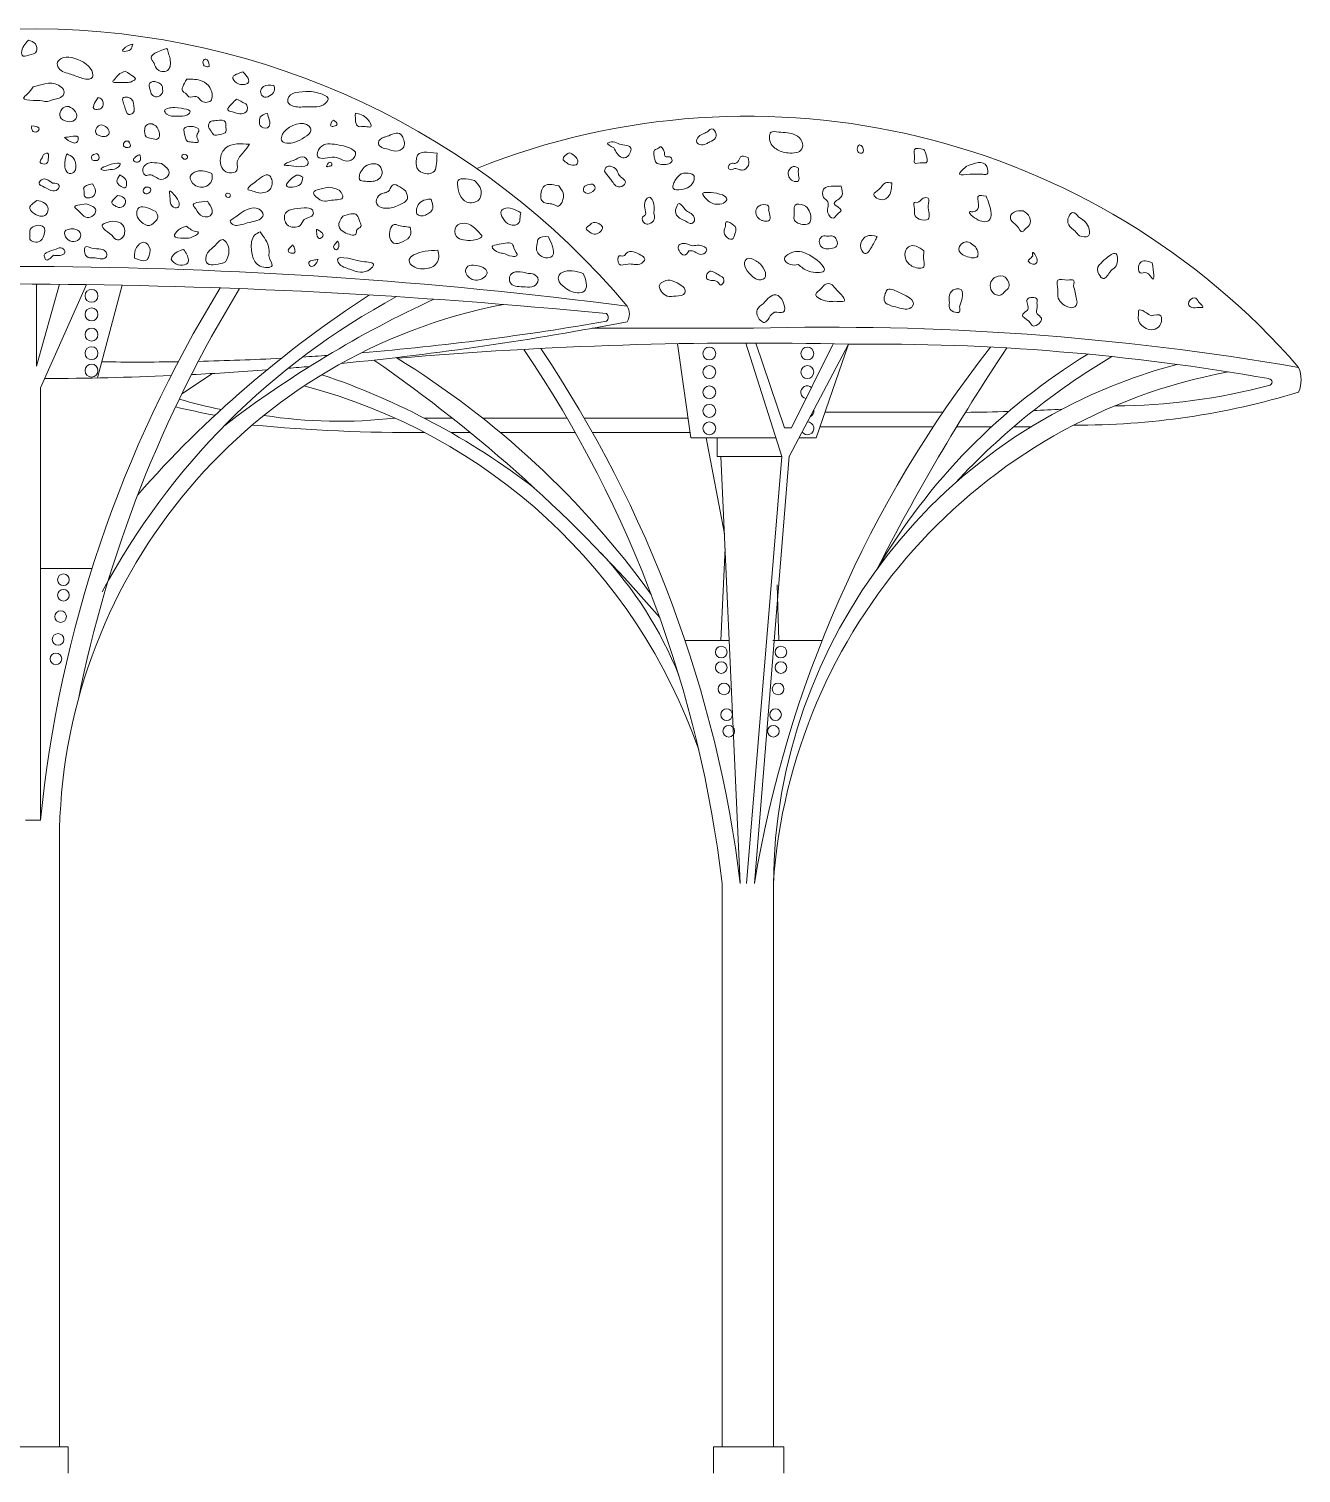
# Model space of a CAD drawing. Header units: metres. Extents: x -438 to -108, y 54494 to 54569.
# Drawn here: x -189.793 to -187.672, y 54547.55 to 54549.957 of the extents above; entities that cross this region are included whole.
import ezdxf

# ---------------------------------------------------------------- set-up
doc = ezdxf.new("R2010")
doc.units = ezdxf.units.M
doc.header["$MEASUREMENT"] = 0
doc.layers.add('text2', color=240, linetype='Continuous', lineweight=9)

msp = doc.modelspace()

# ---------------------------------------------------------------- linework, layer by layer
at = {"layer": 'text2'}
for points in [[(-190.74393, 54549.48989, -0.0264456), (-189.78715, 54549.53123)], [(-189.78715, 54549.53123, -0.023216), (-188.83002, 54549.48201, -0.0232141)], [(-189.77333, 54548.63775, -0.1134586), (-189.47362, 54549.52492)], [(-189.70995, 54548.8396, -0.0886891), (-189.44127, 54549.52372)], [(-189.61112, 54549.18028, -0.0689298), (-189.22485, 54549.51312)], [(-189.74149, 54547.59381), (-189.74149, 54548.62368, -0.3522005), (-189.00169, 54549.49741, -0.3522005)], [(-189.6703, 54549.01818, -0.1479806), (-189.17979, 54549.51034)], [(-189.46612, 54549.29585, -0.0550159), (-189.11748, 54549.50617, -0.0550159)], [(-188.79521, 54549.46865, 0.2807913), (-188.79521, 54549.49433)], [(-189.27212, 54549.39896, 0.0232566), (-188.79521, 54549.46865)], [(-189.23838, 54549.4168, 0.0227424), (-188.83002, 54549.46943)], [(-188.83002, 54549.46943, 0.4760355), (-188.83002, 54549.48201)], [(-188.63712, 54547.59381), (-188.63712, 54548.53227, 0.1199722), (-188.9677, 54549.42251)], [(-188.60685, 54548.53227, 0.1182396), (-188.93949, 54549.42402)], [(-188.18988, 54549.42635, 0.1252598), (-188.58342, 54548.53227)], [(-188.16251, 54549.42484, 0.0290055), (-188.37943, 54549.05555)], [(-189.6711, 54549.40171, 0.0070319), (-189.54373, 54549.40185, 0.0070319)], [(-189.51033, 54549.40248, 0.0076552), (-189.37177, 54549.40773, 0.0076552)], [(-189.36053, 54549.39098, 0.0017438), (-189.3245, 54549.39405, 0.0017438)], [(-189.33641, 54549.40975, 0.0023237), (-189.29441, 54549.41251, 0.0023237)], [(-188.7411, 54548.97553, 0.0643718), (-189.21769, 54549.40464)], [(-188.75524, 54549.01378, 0.0991868), (-189.18045, 54549.40885)], [(-187.87901, 54549.39748, 0.3388269), (-188.55168, 54548.53227)], [(-188.02774, 54549.41451, 0.123896), (-188.37943, 54549.05555)], [(-188.248, 54549.2003, -0.0723157), (-187.98748, 54549.41048)], [(-187.67617, 54549.35136, 0.1992303), (-187.67617, 54549.3925)], [(-189.76638, 54549.37381, 0.0101645), (-189.55569, 54549.37875)], [(-189.5218, 54549.38034, 0.0060821), (-189.39594, 54549.38821, 0.0060821)], [(-189.30415, 54549.3803, -0.0824356), (-188.94985, 54549.19113)], [(-188.55168, 54547.59381), (-188.55168, 54548.53227, -0.3418632), (-187.79342, 54549.38498)], [(-187.72566, 54549.37366, -0.9064417), (-187.72566, 54549.36245)], [(-188.67615, 54548.75536, 0.2499611), (-189.3337, 54549.36148)], [(-188.05111, 54549.29617, 0.0761248), (-187.67617, 54549.35136)], [(-188.83992, 54549.08407, -0.0938873), (-188.70925, 54548.87902)]]:
    msp.add_lwpolyline(points, format="xyb", dxfattribs=at)
for points in [[(-189.74157, 54549.53091), (-189.77994, 54549.3944), (-189.77994, 54549.53119)], [(-189.77333, 54549.35823), (-189.69653, 54549.53039)], [(-189.67825, 54549.37483), (-189.63713, 54549.5294)], [(-188.58476, 54549.45765), (-188.8537, 54549.45765)], [(-188.68904, 54549.27512), (-188.71137, 54549.43195)], [(-188.53734, 54549.2441), (-188.59736, 54549.43306)], [(-188.45185, 54549.43173), (-188.52152, 54549.29191), (-188.53328, 54549.29191), (-188.58089, 54549.43307)], [(-188.52534, 54549.2441), (-188.42627, 54549.43118)], [(-188.48048, 54549.27512), (-188.42627, 54549.43118)], [(-189.48672, 54549.38223), (-189.53776, 54549.34843)], [(-189.77333, 54548.63775), (-189.77333, 54549.35823)], [(-189.08714, 54549.30806), (-189.13393, 54549.30806)], [(-188.89583, 54549.30806), (-189.03638, 54549.30806)], [(-188.69373, 54549.30806), (-188.86695, 54549.30806)], [(-188.26904, 54549.31756), (-188.46574, 54549.31756)], [(-189.05704, 54549.28386), (-189.08938, 54549.28386)], [(-188.88198, 54549.28386), (-189.00665, 54549.28386)], [(-188.69029, 54549.28386), (-188.85317, 54549.28386)], [(-188.54719, 54549.27512), (-188.68904, 54549.27512)], [(-188.63311, 54549.11504), (-188.66364, 54549.27512)], [(-188.6454, 54549.27512), (-188.6454, 54549.2441), (-188.53734, 54549.2441)], [(-188.48048, 54549.27512), (-188.50891, 54549.27512)], [(-188.28518, 54549.29337), (-188.47414, 54549.29337)], [(-188.24641, 54549.29337), (-188.19188, 54549.29337), (-188.18813, 54549.29337)], [(-188.15115, 54549.29337), (-188.12253, 54549.29337)], [(-188.60685, 54548.53227), (-188.63902, 54549.24439)], [(-188.53734, 54549.2441), (-188.59647, 54548.53227)], [(-188.58342, 54548.53227), (-188.52534, 54549.24439)], [(-188.52536, 54549.2441), (-188.52534, 54549.2441), (-188.52534, 54549.24439)], [(-188.63918, 54548.93708), (-188.63202, 54549.09114)], [(-189.77333, 54549.05704), (-189.68728, 54549.05704)], [(-188.54281, 54548.93708), (-188.54563, 54549.02993)], [(-188.62497, 54548.93708), (-188.6988, 54548.93708)], [(-188.47074, 54548.93708), (-188.55277, 54548.93708)], [(-189.7982, 54548.63775), (-189.77333, 54548.63775)], [(-189.84409, 54547.54977), (-189.84409, 54547.59381), (-189.72687, 54547.59381), (-189.72687, 54547.54977)], [(-188.53452, 54547.54977), (-188.53452, 54547.59381), (-188.65175, 54547.59381), (-188.65175, 54547.54977)], [(-188.53452, 54547.54977), (-188.53452, 54547.59381), (-188.65175, 54547.59381), (-188.65175, 54547.54977)]]:
    msp.add_lwpolyline(points, dxfattribs=at)
for centre, radius in [((-189.6882, 54549.51171), 0.01076), ((-189.6882, 54549.48073), 0.01076), ((-189.6882, 54549.44708), 0.01076), ((-189.6882, 54549.41609), 0.01076), ((-188.65851, 54549.41558), 0.01076), ((-188.49507, 54549.41558), 0.01076), ((-189.6882, 54549.38711), 0.01076), ((-188.65851, 54549.38459), 0.01076), ((-188.49507, 54549.38459), 0.01076), ((-188.65851, 54549.35094), 0.01076), ((-188.65851, 54549.31996), 0.01076), ((-188.65851, 54549.29097), 0.01076), ((-189.73503, 54549.03852), 0.0097), ((-189.73503, 54549.0128), 0.0097), ((-189.73968, 54548.97709), 0.0097), ((-189.74397, 54548.93912), 0.0097), ((-189.74754, 54548.90673), 0.0097), ((-188.6386, 54548.91798), 0.0097), ((-188.53915, 54548.91798), 0.0097), ((-188.6386, 54548.89226), 0.0097), ((-188.53915, 54548.89226), 0.0097), ((-188.63395, 54548.85655), 0.0097), ((-188.5438, 54548.85655), 0.0097), ((-188.62966, 54548.81369), 0.0097), ((-188.54808, 54548.81369), 0.0097), ((-188.62609, 54548.78619), 0.0097), ((-188.55166, 54548.78619), 0.0097)]:
    msp.add_circle(centre, radius, dxfattribs=at)
for centre, radius, start, end in [((-189.78567, 54548.66431), 1.29226, 39.96361, 139.45874), ((-188.5947, 54548.59359), 1.21736, 41.01548, 111.77182), ((-189.82131, 54541.59448), 7.96621, 82.599394, 96.822954), ((-188.4576, 54544.86312), 4.59629, 80.21138, 91.58531), ((-188.5872, 54542.57173), 6.86134, 88.656072, 94.942541), ((-188.38576, 54545.62893), 3.80247, 80.00293, 90.6104), ((-188.49507, 54549.35094), 0.01076, 49.25767, 257.76759), ((-187.98384, 54550.32248), 0.99414, 270.08398, 285.05246), ((-189.17219, 54550.94438), 1.66099, 256.91183, 259.2368), ((-189.28183, 54550.24315), 0.94037, 253.93225, 258.33337), ((-188.49507, 54549.31996), 0.01076, 296.50945, 7.68674), ((-188.2617, 54552.67743), 3.36004, 270.51383, 271.74642), ((-188.2617, 54552.67743), 3.36004, 272.44624, 273.25499), ((-189.14825, 54552.22166), 2.93784, 264.69088, 270.30393), ((-189.27572, 54550.11365), 0.81098, 261.12761, 276.60941), ((-188.49507, 54549.29097), 0.01076, 215.52243, 88.67376)]:
    msp.add_arc(centre, radius, start, end, dxfattribs=at)
for points in [[(-189.79335, 54549.93765), (-189.78178, 54549.93164), (-189.77977, 54549.9194), (-189.79291, 54549.91251), (-189.80404, 54549.91273), (-189.80471, 54549.91673), (-189.79335, 54549.93765)], [(-189.61948, 54549.93103), (-189.62384, 54549.92159), (-189.62747, 54549.91977), (-189.63656, 54549.92086), (-189.63511, 54549.92304), (-189.61948, 54549.93103)], [(-189.56241, 54549.92413), (-189.55986, 54549.91541), (-189.55732, 54549.9067), (-189.55696, 54549.8958), (-189.55986, 54549.8889), (-189.5635, 54549.88635), (-189.57368, 54549.88635), (-189.5784, 54549.8889), (-189.58349, 54549.89798), (-189.58604, 54549.9027), (-189.58785, 54549.90524), (-189.56241, 54549.92413)], [(-189.63184, 54549.88599), (-189.64347, 54549.88018), (-189.65001, 54549.87219), (-189.65292, 54549.86892), (-189.64456, 54549.8671), (-189.62929, 54549.86747), (-189.62166, 54549.86856), (-189.61948, 54549.87001), (-189.61657, 54549.8711), (-189.63184, 54549.88599)], [(-189.52933, 54549.87255), (-189.50389, 54549.86965), (-189.4908, 54549.85875), (-189.48717, 54549.84349), (-189.48826, 54549.83841), (-189.50425, 54549.83586), (-189.5137, 54549.84386), (-189.52606, 54549.84313), (-189.53042, 54549.84858), (-189.53515, 54549.85148), (-189.52933, 54549.87255)], [(-189.43576, 54549.88518), (-189.44411, 54549.88194), (-189.45247, 54549.87637), (-189.44666, 54549.86663), (-189.43761, 54549.86362), (-189.42903, 54549.86547), (-189.42787, 54549.86617), (-189.43576, 54549.88518)], [(-189.78556, 54549.85978), (-189.79536, 54549.84799), (-189.80137, 54549.84154), (-189.78556, 54549.83732), (-189.77065, 54549.83687), (-189.76575, 54549.83576), (-189.74905, 54549.83932), (-189.7397, 54549.84199), (-189.73369, 54549.85089), (-189.73859, 54549.85956), (-189.78556, 54549.85978)], [(-189.38448, 54549.86223), (-189.38308, 54549.85527), (-189.38888, 54549.84669), (-189.40002, 54549.84275), (-189.40559, 54549.84808), (-189.40536, 54549.8562), (-189.40165, 54549.86037), (-189.38448, 54549.86223)], [(-189.32493, 54549.85234), (-189.30034, 54549.84619), (-189.29385, 54549.84073), (-189.29829, 54549.83254), (-189.32869, 54549.82674), (-189.35055, 54549.82742), (-189.3608, 54549.83459), (-189.3608, 54549.83937), (-189.32493, 54549.85234)], [(-189.67727, 54549.8424), (-189.67073, 54549.83877), (-189.66891, 54549.83223), (-189.67146, 54549.8246), (-189.67909, 54549.82243), (-189.68309, 54549.82279), (-189.67727, 54549.8424)], [(-189.55015, 54549.82565), (-189.56113, 54549.82402), (-189.56627, 54549.82098), (-189.56253, 54549.81421), (-189.54735, 54549.81094), (-189.53286, 54549.81187), (-189.52632, 54549.81468), (-189.52491, 54549.81608), (-189.55015, 54549.82565)], [(-189.44643, 54549.8395), (-189.45455, 54549.83162), (-189.46105, 54549.82165), (-189.44991, 54549.81724), (-189.43831, 54549.81492), (-189.42903, 54549.82072), (-189.42856, 54549.82698), (-189.43019, 54549.83115), (-189.43205, 54549.83231), (-189.44643, 54549.8395)], [(-189.39468, 54549.81576), (-189.39213, 54549.8051), (-189.39097, 54549.79814), (-189.39515, 54549.79165), (-189.40721, 54549.79559), (-189.40814, 54549.8044), (-189.40698, 54549.8095), (-189.39468, 54549.81576)], [(-189.28492, 54549.80433), (-189.27874, 54549.79815), (-189.28427, 54549.79425), (-189.28915, 54549.7949), (-189.28818, 54549.80108), (-189.28492, 54549.80433)], [(-189.24847, 54549.81603), (-189.2283, 54549.80628), (-189.22277, 54549.79327), (-189.2322, 54549.79392), (-189.24327, 54549.79392), (-189.24847, 54549.81603)], [(-189.78779, 54549.79519), (-189.78779, 54549.78959), (-189.78398, 54549.78489), (-189.77591, 54549.78847), (-189.77569, 54549.78914), (-189.78779, 54549.79519)], [(-189.73332, 54549.77548), (-189.72256, 54549.77727), (-189.71068, 54549.77593), (-189.71337, 54549.76697), (-189.71987, 54549.76719), (-189.73332, 54549.77548)], [(-188.6607, 54549.78562), (-188.66769, 54549.78213), (-188.67643, 54549.77689), (-188.67905, 54549.76729), (-188.67424, 54549.76379), (-188.66376, 54549.7651), (-188.65764, 54549.76816), (-188.64803, 54549.77515), (-188.64716, 54549.78126), (-188.65415, 54549.78999), (-188.6607, 54549.78562)], [(-188.54282, 54549.78425), (-188.55544, 54549.78425), (-188.55544, 54549.76468), (-188.54717, 54549.75641), (-188.52714, 54549.74988), (-188.50407, 54549.75641), (-188.50407, 54549.76903), (-188.51473, 54549.77969), (-188.54282, 54549.78425)], [(-189.62633, 54549.76951), (-189.63276, 54549.76859), (-189.63482, 54549.76194), (-189.62885, 54549.75896), (-189.62403, 54549.76033), (-189.62633, 54549.76951)], [(-189.42467, 54549.76428), (-189.43492, 54549.75096), (-189.44516, 54549.73424), (-189.44619, 54549.72059), (-189.45814, 54549.71649), (-189.46907, 54549.72264), (-189.47351, 54549.73697), (-189.47044, 54549.75062), (-189.46429, 54549.75813), (-189.42467, 54549.76428)], [(-189.11224, 54549.74937), (-189.11321, 54549.73225), (-189.11676, 54549.71933), (-189.13712, 54549.71707), (-189.14585, 54549.72515), (-189.14649, 54549.74), (-189.14617, 54549.74291), (-189.11224, 54549.74937)], [(-188.81754, 54549.75856), (-188.80443, 54549.7424), (-188.8005, 54549.74153), (-188.79089, 54549.74939), (-188.78914, 54549.75768), (-188.80793, 54549.76467), (-188.81885, 54549.76816), (-188.82802, 54549.76598), (-188.81754, 54549.75856)], [(-188.73322, 54549.7507), (-188.73191, 54549.74415), (-188.72798, 54549.74328), (-188.72448, 54549.74328), (-188.72055, 54549.73716), (-188.72579, 54549.73193), (-188.73541, 54549.73062), (-188.74545, 54549.73236), (-188.7507, 54549.74808), (-188.74982, 54549.75463), (-188.7424, 54549.75812), (-188.74065, 54549.75987), (-188.73322, 54549.7507)], [(-188.40306, 54549.75989), (-188.40306, 54549.74988), (-188.40872, 54549.74988), (-188.4109, 54549.75206), (-188.4109, 54549.76033), (-188.40807, 54549.76315), (-188.40306, 54549.75989)], [(-188.30094, 54549.75583), (-188.31646, 54549.75583), (-188.31646, 54549.74099), (-188.31646, 54549.73357), (-188.30296, 54549.73357), (-188.29689, 54549.73357), (-188.29689, 54549.74639), (-188.30094, 54549.75583)], [(-189.76838, 54549.74751), (-189.77046, 54549.74195), (-189.77394, 54549.73397), (-189.76317, 54549.73223), (-189.76004, 54549.7423), (-189.76004, 54549.74681), (-189.76039, 54549.7482), (-189.76838, 54549.74751)], [(-189.72946, 54549.7482), (-189.71903, 54549.74195), (-189.71451, 54549.72459), (-189.7166, 54549.71869), (-189.72494, 54549.71556), (-189.73224, 54549.7239), (-189.73293, 54549.72876), (-189.72946, 54549.7482)], [(-189.67983, 54549.74895), (-189.67656, 54549.74604), (-189.67583, 54549.73986), (-189.6831, 54549.73696), (-189.68782, 54549.7395), (-189.68819, 54549.7435), (-189.67983, 54549.74895)], [(-189.66401, 54549.72792), (-189.67188, 54549.72249), (-189.66902, 54549.7212), (-189.65686, 54549.72206), (-189.6434, 54549.72649), (-189.64054, 54549.73207), (-189.64498, 54549.73293), (-189.66401, 54549.72792)], [(-189.61463, 54549.7434), (-189.61838, 54549.7375), (-189.61535, 54549.73476), (-189.60814, 54549.73592), (-189.6067, 54549.74297), (-189.60742, 54549.74643), (-189.61463, 54549.7434)], [(-189.57167, 54549.7321), (-189.56271, 54549.72476), (-189.55881, 54549.71765), (-189.56891, 54549.70594), (-189.58338, 54549.71076), (-189.59119, 54549.71352), (-189.59762, 54549.71237), (-189.60267, 54549.71948), (-189.59486, 54549.73233), (-189.58729, 54549.73371), (-189.57167, 54549.7321)], [(-189.53429, 54549.74793), (-189.53768, 54549.74499), (-189.53562, 54549.74043), (-189.52988, 54549.73985), (-189.52841, 54549.74293), (-189.52841, 54549.7444), (-189.53429, 54549.74793)], [(-189.34773, 54549.73896), (-189.33341, 54549.74287), (-189.3269, 54549.73246), (-189.34285, 54549.72693), (-189.35912, 54549.72888), (-189.36628, 54549.72953), (-189.34773, 54549.73896)], [(-189.29306, 54549.73344), (-189.28915, 54549.73409), (-189.28785, 54549.72921), (-189.29436, 54549.72726), (-189.29599, 54549.72693), (-189.29306, 54549.73344)], [(-188.89181, 54549.75026), (-188.87827, 54549.73847), (-188.8787, 54549.73149), (-188.88919, 54549.72974), (-188.89662, 54549.73367), (-188.9023, 54549.74022), (-188.90055, 54549.74371), (-188.89181, 54549.75026)], [(-188.59386, 54549.74197), (-188.59342, 54549.72887), (-188.60347, 54549.72101), (-188.60871, 54549.72232), (-188.61614, 54549.72363), (-188.62182, 54549.72188), (-188.62662, 54549.7245), (-188.62225, 54549.73236), (-188.61526, 54549.73236), (-188.60871, 54549.73891), (-188.60653, 54549.74328), (-188.59386, 54549.74197)], [(-188.23052, 54549.72723), (-188.1961, 54549.72723), (-188.1961, 54549.71433), (-188.20255, 54549.71433), (-188.21438, 54549.71433), (-188.22407, 54549.71433), (-188.24128, 54549.71433), (-188.23052, 54549.72723)], [(-189.75309, 54549.69959), (-189.74232, 54549.69577), (-189.74336, 54549.69056), (-189.75239, 54549.68674), (-189.76699, 54549.69299), (-189.77568, 54549.69924), (-189.77151, 54549.70514), (-189.75309, 54549.69959)], [(-189.64084, 54549.71313), (-189.64605, 54549.70271), (-189.63459, 54549.69195), (-189.6325, 54549.6916), (-189.62972, 54549.70063), (-189.63076, 54549.7048), (-189.64084, 54549.71313)], [(-189.48739, 54549.71581), (-189.48807, 54549.70342), (-189.49634, 54549.6947), (-189.51655, 54549.69653), (-189.52367, 54549.71053), (-189.51311, 54549.71902), (-189.48739, 54549.71581)], [(-189.33601, 54549.7097), (-189.33992, 54549.69767), (-189.36335, 54549.69539), (-189.35521, 54549.70677), (-189.34382, 54549.71295), (-189.33601, 54549.7097)], [(-189.04983, 54549.70383), (-189.04056, 54549.6925), (-189.04262, 54549.67192), (-189.06271, 54549.6678), (-189.07816, 54549.69816), (-189.07816, 54549.70125), (-189.04983, 54549.70383)], [(-188.83327, 54549.71926), (-188.82497, 54549.70835), (-188.82016, 54549.70224), (-188.81448, 54549.69525), (-188.80443, 54549.69394), (-188.79832, 54549.7018), (-188.80487, 54549.70879), (-188.80968, 54549.71446), (-188.81317, 54549.72188), (-188.82322, 54549.72756), (-188.82934, 54549.72669), (-188.83327, 54549.71926)], [(-188.71487, 54549.70486), (-188.71837, 54549.69831), (-188.7188, 54549.69089), (-188.70526, 54549.6887), (-188.69215, 54549.69351), (-188.68385, 54549.70529), (-188.68473, 54549.71272), (-188.6974, 54549.71621), (-188.70177, 54549.71621), (-188.71487, 54549.70486)], [(-188.50973, 54549.72465), (-188.50973, 54549.71247), (-188.50973, 54549.70333), (-188.51931, 54549.70333), (-188.52627, 54549.71943), (-188.51844, 54549.72726), (-188.50973, 54549.72465)], [(-189.68637, 54549.69854), (-189.68185, 54549.68222), (-189.69088, 54549.67493), (-189.69992, 54549.67771), (-189.70027, 54549.685), (-189.70131, 54549.69056), (-189.68637, 54549.69854)], [(-189.5981, 54549.69264), (-189.60192, 54549.68778), (-189.59949, 54549.68222), (-189.5915, 54549.68396), (-189.58941, 54549.68813), (-189.58976, 54549.69056), (-189.5981, 54549.69264)], [(-189.54476, 54549.67298), (-189.54196, 54549.66374), (-189.54411, 54549.65901), (-189.55379, 54549.66137), (-189.55745, 54549.67727), (-189.55809, 54549.68566), (-189.54476, 54549.67298)], [(-189.45788, 54549.68179), (-189.45702, 54549.67727), (-189.46347, 54549.67684), (-189.4639, 54549.68243), (-189.45788, 54549.68179)], [(-189.29264, 54549.69263), (-189.27189, 54549.68388), (-189.26994, 54549.67967), (-189.26929, 54549.67675), (-189.2881, 54549.67092), (-189.29945, 54549.6693), (-189.3147, 54549.6774), (-189.31761, 54549.68097), (-189.29264, 54549.69263)], [(-189.16454, 54549.68606), (-189.16162, 54549.67407), (-189.17621, 54549.66273), (-189.19664, 54549.65754), (-189.21286, 54549.665), (-189.20961, 54549.67861), (-189.20053, 54549.68314), (-189.19372, 54549.68574), (-189.18724, 54549.69546), (-189.16454, 54549.68606)], [(-188.90952, 54549.69475), (-188.90215, 54549.6831), (-188.904, 54549.66807), (-188.90983, 54549.66133), (-188.91872, 54549.66409), (-188.93621, 54549.66869), (-188.93867, 54549.67237), (-188.93928, 54549.67635), (-188.93928, 54549.68187), (-188.93744, 54549.68831), (-188.93529, 54549.69291), (-188.90952, 54549.69475)], [(-188.85301, 54549.69765), (-188.84903, 54549.69366), (-188.85272, 54549.68541), (-188.86753, 54549.68541), (-188.86753, 54549.69224), (-188.86397, 54549.6958), (-188.85301, 54549.69765)], [(-188.63667, 54549.67997), (-188.62924, 54549.67255), (-188.63186, 54549.66819), (-188.6441, 54549.66426), (-188.66288, 54549.67211), (-188.669, 54549.68259), (-188.6572, 54549.6839), (-188.65546, 54549.6839), (-188.63667, 54549.67997)], [(-188.43876, 54549.69463), (-188.45008, 54549.69463), (-188.46793, 54549.68941), (-188.46793, 54549.67549), (-188.46097, 54549.66852), (-188.46097, 54549.65852), (-188.46097, 54549.64982), (-188.45205, 54549.6409), (-188.44508, 54549.64786), (-188.43877, 54549.65417), (-188.4503, 54549.6657), (-188.44421, 54549.67179), (-188.43768, 54549.67832), (-188.43876, 54549.69463)], [(-188.35426, 54549.69985), (-188.36506, 54549.69985), (-188.37619, 54549.68871), (-188.38429, 54549.68062), (-188.37687, 54549.6732), (-188.36438, 54549.6732), (-188.35915, 54549.67843), (-188.35426, 54549.69985)], [(-189.77907, 54549.67079), (-189.76798, 54549.66731), (-189.76103, 54549.65928), (-189.76407, 54549.6469), (-189.78602, 54549.65037), (-189.79123, 54549.65906), (-189.78819, 54549.66362), (-189.77907, 54549.67079)], [(-189.69687, 54549.66477), (-189.68112, 54549.65442), (-189.68781, 54549.64385), (-189.69752, 54549.64299), (-189.71003, 54549.65334), (-189.71586, 54549.65916), (-189.69687, 54549.66477)], [(-189.64466, 54549.67875), (-189.6537, 54549.66555), (-189.64953, 54549.66208), (-189.64084, 54549.65896), (-189.63215, 54549.66486), (-189.63424, 54549.67528), (-189.64466, 54549.67875)], [(-189.58118, 54549.65247), (-189.57777, 54549.64291), (-189.58118, 54549.63642), (-189.59177, 54549.62892), (-189.60543, 54549.63506), (-189.61261, 54549.64598), (-189.6109, 54549.6569), (-189.58118, 54549.65247)], [(-189.49511, 54549.66919), (-189.48725, 54549.65451), (-189.48794, 54549.64769), (-189.50262, 54549.64393), (-189.51458, 54549.65656), (-189.51834, 54549.66168), (-189.49511, 54549.66919)], [(-189.33355, 54549.65812), (-189.32012, 54549.65485), (-189.31848, 54549.64764), (-189.33355, 54549.6388), (-189.34043, 54549.62898), (-189.36206, 54549.63029), (-189.36632, 54549.63815), (-189.36632, 54549.64601), (-189.33355, 54549.65812)], [(-189.12226, 54549.67283), (-189.13098, 54549.67186), (-189.14229, 54549.6654), (-189.14649, 54549.65539), (-189.14585, 54549.64828), (-189.13163, 54549.64602), (-189.12775, 54549.64828), (-189.12129, 54549.65313), (-189.12226, 54549.67283)], [(-188.97238, 54549.65015), (-188.97431, 54549.63957), (-188.97527, 54549.6338), (-188.99164, 54549.63059), (-189.00223, 54549.64085), (-189.00544, 54549.65304), (-189.00094, 54549.65657), (-188.97238, 54549.65015)], [(-188.76555, 54549.66949), (-188.76599, 54549.65814), (-188.76555, 54549.64636), (-188.76992, 54549.64286), (-188.76599, 54549.63239), (-188.759, 54549.63151), (-188.75026, 54549.63893), (-188.7507, 54549.64985), (-188.75026, 54549.65771), (-188.75288, 54549.66993), (-188.75812, 54549.67604), (-188.76555, 54549.66949)], [(-188.70046, 54549.65771), (-188.69478, 54549.65203), (-188.68691, 54549.64723), (-188.68342, 54549.63675), (-188.68822, 54549.63239), (-188.69783, 54549.63588), (-188.71094, 54549.64374), (-188.71444, 54549.64941), (-188.71269, 54549.66076), (-188.71007, 54549.66513), (-188.70046, 54549.65771)], [(-188.55975, 54549.65453), (-188.55975, 54549.66108), (-188.57111, 54549.66326), (-188.57767, 54549.65977), (-188.58116, 54549.65104), (-188.57111, 54549.6375), (-188.565, 54549.6362), (-188.55975, 54549.63663), (-188.55975, 54549.65453)], [(-188.19717, 54549.67778), (-188.21008, 54549.67778), (-188.21008, 54549.65951), (-188.21761, 54549.65198), (-188.22407, 54549.65198), (-188.21009, 54549.638), (-188.19179, 54549.638), (-188.19179, 54549.66381), (-188.19717, 54549.67778)], [(-189.65428, 54549.61253), (-189.64471, 54549.60502), (-189.63583, 54549.60946), (-189.6331, 54549.61629), (-189.63583, 54549.6296), (-189.65257, 54549.63608), (-189.6652, 54549.63301), (-189.66896, 54549.6313), (-189.65428, 54549.61253)], [(-189.26928, 54549.64458), (-189.27609, 54549.6287), (-189.26409, 54549.61639), (-189.24691, 54549.61574), (-189.24626, 54549.6206), (-189.23912, 54549.6274), (-189.24107, 54549.63518), (-189.24593, 54549.6462), (-189.26928, 54549.64458)], [(-189.15704, 54549.62612), (-189.15639, 54549.61316), (-189.16871, 54549.60214), (-189.1846, 54549.59955), (-189.19141, 54549.61251), (-189.18169, 54549.63066), (-189.17942, 54549.63001), (-189.15704, 54549.62612)], [(-188.84244, 54549.63213), (-188.83675, 54549.62643), (-188.84158, 54549.61733), (-188.85013, 54549.6142), (-188.86038, 54549.61989), (-188.86379, 54549.62331), (-188.85625, 54549.63085), (-188.85411, 54549.63298), (-188.84244, 54549.63213)], [(-188.63143, 54549.62802), (-188.63361, 54549.61842), (-188.63099, 54549.61099), (-188.62051, 54549.60619), (-188.6157, 54549.61492), (-188.61439, 54549.62453), (-188.62444, 54549.6337), (-188.63012, 54549.63501), (-188.63143, 54549.62802)], [(-188.13548, 54549.65358), (-188.12472, 54549.64282), (-188.12472, 54549.63006), (-188.13245, 54549.62233), (-188.13615, 54549.61863), (-188.1459, 54549.62838), (-188.15565, 54549.63813), (-188.15565, 54549.64619), (-188.15061, 54549.65123), (-188.13548, 54549.65358)], [(-188.04333, 54549.6435), (-188.02652, 54549.62669), (-188.02652, 54549.61191), (-188.04131, 54549.61191), (-188.04871, 54549.6193), (-188.05947, 54549.63006), (-188.05947, 54549.6435), (-188.05241, 54549.65055), (-188.04333, 54549.6435)], [(-189.71746, 54549.62345), (-189.70722, 54549.61697), (-189.70722, 54549.60844), (-189.7178, 54549.60229), (-189.72942, 54549.60741), (-189.73283, 54549.61868), (-189.71746, 54549.62345)], [(-189.52995, 54549.62755), (-189.54327, 54549.62175), (-189.5501, 54549.61117), (-189.53439, 54549.60775), (-189.51868, 54549.61048), (-189.51048, 54549.61799), (-189.51219, 54549.61833), (-189.52995, 54549.62755)], [(-189.40728, 54549.61845), (-189.41646, 54549.61255), (-189.4217, 54549.58963), (-189.4158, 54549.569), (-189.40695, 54549.56114), (-189.38729, 54549.56212), (-189.39221, 54549.57653), (-189.39221, 54549.58505), (-189.39254, 54549.59028), (-189.40728, 54549.61845)], [(-189.31309, 54549.62287), (-189.30271, 54549.6112), (-189.30855, 54549.60731), (-189.31244, 54549.61347), (-189.31309, 54549.62287)], [(-188.92648, 54549.61006), (-188.94317, 54549.60685), (-188.94542, 54549.59884), (-188.94638, 54549.58761), (-188.9329, 54549.57542), (-188.92745, 54549.5751), (-188.92263, 54549.57639), (-188.92648, 54549.61006)], [(-188.45618, 54549.59046), (-188.46707, 54549.59046), (-188.47425, 54549.59764), (-188.47425, 54549.60656), (-188.46957, 54549.61123), (-188.46054, 54549.61123), (-188.4527, 54549.61123), (-188.44623, 54549.60476), (-188.44623, 54549.59438), (-188.45618, 54549.59046)], [(-188.37856, 54549.61082), (-188.39678, 54549.61082), (-188.4042, 54549.60339), (-188.4042, 54549.58721), (-188.39914, 54549.58215), (-188.38767, 54549.59362), (-188.37856, 54549.61082)], [(-189.75154, 54549.57941), (-189.74457, 54549.57875), (-189.73261, 54549.58439), (-189.73693, 54549.59103), (-189.74723, 54549.58971), (-189.76251, 54549.58406), (-189.76683, 54549.58041), (-189.76616, 54549.5751), (-189.76483, 54549.57244), (-189.75154, 54549.57941)], [(-189.61649, 54549.57444), (-189.61522, 54549.58779), (-189.60992, 54549.59627), (-189.60144, 54549.60114), (-189.59062, 54549.58949), (-189.59126, 54549.58334), (-189.5921, 54549.5791), (-189.59507, 54549.57253), (-189.61649, 54549.57444)], [(-189.53484, 54549.58906), (-189.54544, 54549.58482), (-189.5552, 54549.57295), (-189.54353, 54549.56363), (-189.53017, 54549.56469), (-189.52657, 54549.56977), (-189.52657, 54549.57168), (-189.53484, 54549.58906)], [(-189.45951, 54549.58174), (-189.45984, 54549.59336), (-189.46947, 54549.60531), (-189.48343, 54549.59435), (-189.49572, 54549.58141), (-189.49672, 54549.56746), (-189.46981, 54549.56613), (-189.46848, 54549.56647), (-189.45951, 54549.58174)], [(-189.35256, 54549.59651), (-189.34928, 54549.58865), (-189.34961, 54549.58374), (-189.35551, 54549.58308), (-189.3601, 54549.58537), (-189.35256, 54549.59651)], [(-189.27806, 54549.60277), (-189.27579, 54549.59629), (-189.28001, 54549.58852), (-189.2839, 54549.59046), (-189.27806, 54549.60277)], [(-189.11092, 54549.58783), (-189.10931, 54549.5762), (-189.12094, 54549.55941), (-189.12643, 54549.5578), (-189.15229, 54549.56103), (-189.15875, 54549.57039), (-189.15584, 54549.57653), (-189.15132, 54549.57976), (-189.11092, 54549.58783)], [(-189.00897, 54549.59755), (-189.02052, 54549.59371), (-189.00929, 54549.58376), (-189.00223, 54549.58248), (-188.98714, 54549.57767), (-188.97944, 54549.57863), (-188.98426, 54549.59178), (-188.98586, 54549.59627), (-189.00897, 54549.59755)], [(-188.69259, 54549.58655), (-188.68691, 54549.58655), (-188.67031, 54549.58087), (-188.66288, 54549.58786), (-188.67512, 54549.59615), (-188.68604, 54549.59528), (-188.70351, 54549.59877), (-188.71007, 54549.5944), (-188.70876, 54549.58698), (-188.70002, 54549.57956), (-188.69259, 54549.58655)], [(-188.51022, 54549.56389), (-188.52345, 54549.56389), (-188.53319, 54549.57364), (-188.5245, 54549.58233), (-188.49699, 54549.58233), (-188.46758, 54549.55293), (-188.49281, 54549.55293), (-188.51022, 54549.56389)], [(-188.30094, 54549.58654), (-188.30094, 54549.57035), (-188.30094, 54549.56023), (-188.31849, 54549.56023), (-188.33097, 54549.57271), (-188.33097, 54549.58788), (-188.32439, 54549.59446), (-188.31376, 54549.59446), (-188.30094, 54549.58654)], [(-188.11934, 54549.5783), (-188.12539, 54549.57225), (-188.12673, 54549.5709), (-188.12102, 54549.56519), (-188.11463, 54549.56519), (-188.11463, 54549.57897), (-188.11967, 54549.58401), (-188.11934, 54549.5783)], [(-188.00028, 54549.57158), (-188.00667, 54549.56519), (-188.00936, 54549.5625), (-188.00936, 54549.54805), (-188.0018, 54549.54049), (-187.98919, 54549.5531), (-187.98045, 54549.56184), (-187.98045, 54549.58166), (-188.00028, 54549.57158)], [(-189.31049, 54549.57231), (-189.31276, 54549.56745), (-189.32346, 54549.56097), (-189.32606, 54549.56713), (-189.31795, 54549.57134), (-189.31049, 54549.57231)], [(-189.23717, 54549.56869), (-189.21804, 54549.56318), (-189.22388, 54549.55605), (-189.24009, 54549.55119), (-189.2576, 54549.55605), (-189.27609, 54549.56609), (-189.27771, 54549.56901), (-189.23717, 54549.56869)], [(-189.03529, 54549.55907), (-189.02887, 54549.55137), (-189.03272, 54549.54335), (-189.05358, 54549.53918), (-189.06, 54549.54335), (-189.06481, 54549.55265), (-189.06289, 54549.55875), (-189.03529, 54549.55907)], [(-188.57373, 54549.56503), (-188.58116, 54549.57027), (-188.59601, 54549.57333), (-188.59995, 54549.56503), (-188.59252, 54549.55019), (-188.57286, 54549.5384), (-188.56587, 54549.54189), (-188.565, 54549.55063), (-188.57373, 54549.56503)], [(-187.92024, 54549.56687), (-187.94042, 54549.56687), (-187.94042, 54549.55007), (-187.92966, 54549.55007), (-187.91957, 54549.53998), (-187.92024, 54549.56687)], [(-188.96051, 54549.54912), (-188.9512, 54549.54784), (-188.94382, 54549.53854), (-188.95088, 54549.52764), (-188.96564, 54549.52667), (-188.98907, 54549.53213), (-188.99164, 54549.5379), (-188.98971, 54549.54656), (-188.96051, 54549.54912)], [(-188.86871, 54549.54912), (-188.86358, 54549.53277), (-188.86518, 54549.52122), (-188.88797, 54549.51898), (-188.8992, 54549.52539), (-188.91012, 54549.53886), (-188.90755, 54549.54784), (-188.9037, 54549.55073), (-188.86871, 54549.54912)], [(-188.70788, 54549.53082), (-188.69917, 54549.52211), (-188.69917, 54549.51655), (-188.71417, 54549.51141), (-188.72874, 54549.51141), (-188.74103, 54549.53054), (-188.73746, 54549.53411), (-188.72445, 54549.53767), (-188.70788, 54549.53082)], [(-188.65543, 54549.53709), (-188.66242, 54549.54015), (-188.66242, 54549.54757), (-188.65893, 54549.55194), (-188.64363, 54549.54713), (-188.63402, 54549.53797), (-188.63927, 54549.52967), (-188.64494, 54549.53491), (-188.65543, 54549.53709)], [(-188.0514, 54549.52856), (-188.0514, 54549.53797), (-188.06082, 54549.53797), (-188.07763, 54549.53797), (-188.07763, 54549.52184), (-188.07763, 54549.51109), (-188.05914, 54549.4926), (-188.05073, 54549.4926), (-188.04619, 54549.49714), (-188.04619, 54549.50571), (-188.0514, 54549.52856)], [(-188.56871, 54549.49849), (-188.5788, 54549.48839), (-188.5788, 54549.4797), (-188.56644, 54549.46735), (-188.54956, 54549.48423), (-188.53529, 54549.48423), (-188.53529, 54549.50127), (-188.54747, 54549.51345), (-188.56871, 54549.49849)], [(-188.44878, 54549.52433), (-188.45574, 54549.53129), (-188.46445, 54549.53129), (-188.47251, 54549.52324), (-188.48099, 54549.51475), (-188.46184, 54549.50258), (-188.44965, 54549.50258), (-188.43398, 54549.50258), (-188.44878, 54549.52433)], [(-188.35149, 54549.52155), (-188.32018, 54549.49378), (-188.32186, 54549.49211), (-188.34413, 54549.49211), (-188.36708, 54549.50425), (-188.36519, 54549.51544)], [(-188.36519, 54549.51544), (-188.36133, 54549.52214), (-188.35149, 54549.52155)], [(-188.24152, 54549.49334), (-188.24152, 54549.48525), (-188.25164, 54549.48525), (-188.25839, 54549.492), (-188.25839, 54549.50009), (-188.25839, 54549.5129), (-188.24827, 54549.52302), (-188.24084, 54549.52302), (-188.24152, 54549.49334)], [(-187.92226, 54549.47815), (-187.90611, 54549.47815), (-187.90611, 54549.46538), (-187.91519, 54549.4563), (-187.92764, 54549.4563), (-187.94327, 54549.47194), (-187.94327, 54549.48151), (-187.94327, 54549.48622), (-187.92226, 54549.47815)], [(-187.84289, 54549.50167), (-187.84961, 54549.5084), (-187.86004, 54549.49798), (-187.85432, 54549.49226), (-187.84222, 54549.49226), (-187.83616, 54549.49226), (-187.84289, 54549.50167)]]:
    msp.add_spline(points, degree=3, dxfattribs=at)
for points, start_tangent, end_tangent in [([(-189.74415, 54549.90234), (-189.74488, 54549.90088), (-189.7427, 54549.89108), (-189.72271, 54549.88091), (-189.70308, 54549.874), (-189.69218, 54549.87291), (-189.68672, 54549.87618), (-189.686, 54549.87945), (-189.74415, 54549.90234)], (-0.5185051, -0.8523594), (-0.5185051, -0.8523594)), ([(-189.49771, 54549.90597), (-189.50025, 54549.90561), (-189.50134, 54549.89652), (-189.49553, 54549.89326), (-189.49226, 54549.89362), (-189.49189, 54549.89616), (-189.49771, 54549.90597)], (-0.9880529, 0.1375377), (-0.9880529, 0.1375377)), ([(-189.59113, 54549.86601), (-189.59076, 54549.85621), (-189.58713, 54549.8464), (-189.58131, 54549.84349), (-189.57259, 54549.84676), (-189.56968, 54549.85112), (-189.56968, 54549.85693), (-189.56968, 54549.85984), (-189.59113, 54549.86601)], (-0.4623676, -0.6758623), (-0.4623676, -0.6758623)), ([(-189.72929, 54549.82745), (-189.7396, 54549.82006), (-189.74072, 54549.8102), (-189.72839, 54549.80214), (-189.71673, 54549.80438), (-189.71315, 54549.80908), (-189.72929, 54549.82745)], (-1.0300709, -0.0348576), (-1.0300709, -0.0348576)), ([(-189.6202, 54549.83804), (-189.61839, 54549.83296), (-189.61948, 54549.81625), (-189.62602, 54549.81371), (-189.63329, 54549.8286), (-189.6362, 54549.83659), (-189.63583, 54549.84095), (-189.6202, 54549.83804)], (0.6180837, -0.8419385), (0.6180837, -0.8419385)), ([(-189.46486, 54549.8009), (-189.4644, 54549.7946), (-189.46416, 54549.78526), (-189.47444, 54549.78035), (-189.48449, 54549.78012), (-189.49033, 54549.78829), (-189.49337, 54549.79343), (-189.48963, 54549.80207), (-189.48309, 54549.80347), (-189.47888, 54549.80394), (-189.46486, 54549.8009)], (0.3462674, -0.763923), (0.3462674, -0.763923)), ([(-189.32562, 54549.79425), (-189.32255, 54549.78742), (-189.33313, 54549.77616), (-189.34919, 54549.76763), (-189.37173, 54549.77138), (-189.37036, 54549.77991), (-189.36729, 54549.78503), (-189.32562, 54549.79425)], (0.6981559, -0.7848427), (0.6981559, -0.7848427)), ([(-189.6722, 54549.79653), (-189.67656, 54549.79508), (-189.68056, 54549.78236), (-189.67256, 54549.778), (-189.66347, 54549.778), (-189.65875, 54549.78273), (-189.6722, 54549.79653)], (-1.0385119, -0.0182388), (-1.0385119, -0.0182388)), ([(-189.59034, 54549.79857), (-189.59852, 54549.79343), (-189.59945, 54549.78993), (-189.59688, 54549.77685), (-189.58824, 54549.77405), (-189.57795, 54549.77311), (-189.57515, 54549.77802), (-189.59034, 54549.79857)], (-1.0420954, -0.0783782), (-1.0420954, -0.0783782)), ([(-189.50949, 54549.78619), (-189.51276, 54549.77965), (-189.51043, 54549.76774), (-189.51861, 54549.76774), (-189.52795, 54549.76914), (-189.53356, 54549.78362), (-189.53379, 54549.79039), (-189.52912, 54549.79319), (-189.50949, 54549.78619)], (-0.2185187, -0.7628438), (-0.2185187, -0.7628438)), ([(-189.17265, 54549.78078), (-189.16876, 54549.77397), (-189.16649, 54549.76457), (-189.17038, 54549.75647), (-189.18498, 54549.75323), (-189.19665, 54549.7568), (-189.20671, 54549.76036), (-189.20995, 54549.76684), (-189.20087, 54549.77592), (-189.19568, 54549.77754), (-189.17265, 54549.78078)], (0.6559821, -0.5898201), (0.6559821, -0.5898201)), ([(-189.25205, 54549.75457), (-189.24847, 54549.751), (-189.25531, 54549.73766), (-189.28329, 54549.74287), (-189.29891, 54549.74092), (-189.31095, 54549.74352), (-189.30705, 54549.7588), (-189.27939, 54549.76368), (-189.25205, 54549.75457)], (0.8596077, -0.6040443), (0.8596077, -0.6040443)), ([(-189.23427, 54549.72536), (-189.23751, 54549.72083), (-189.24108, 54549.71532), (-189.24173, 54549.7111), (-189.24141, 54549.70559), (-189.23168, 54549.70268), (-189.2213, 54549.70235), (-189.21222, 54549.70462), (-189.20476, 54549.71208), (-189.20606, 54549.72569), (-189.20833, 54549.7286), (-189.23427, 54549.72536)], (-0.6730623, -0.7578496), (-0.6730623, -0.7578496)), ([(-189.41511, 54549.70175), (-189.42706, 54549.68844), (-189.42228, 54549.68708), (-189.41169, 54549.68366), (-189.40076, 54549.68366), (-189.39052, 54549.68946), (-189.3871, 54549.69766), (-189.38778, 54549.70551), (-189.39188, 54549.71233), (-189.41511, 54549.70175)], (-1.2004744, -0.9221502), (-1.2004744, -0.9221502)), ([(-189.40904, 54549.65622), (-189.40221, 54549.64666), (-189.40904, 54549.63847), (-189.4227, 54549.63472), (-189.44627, 54549.62892), (-189.45002, 54549.62926), (-189.45686, 54549.63642), (-189.45037, 54549.64154), (-189.44763, 54549.64359), (-189.40904, 54549.65622)], (0.9352062, -0.5567224), (0.9352062, -0.5567224)), ([(-188.51713, 54549.65286), (-188.51713, 54549.64634), (-188.51713, 54549.63938), (-188.51082, 54549.63307), (-188.49188, 54549.63307), (-188.49188, 54549.6533), (-188.50124, 54549.66266), (-188.51539, 54549.66266), (-188.51713, 54549.65286)], (0.0310182, -1.0583269), (0.0310182, -1.0583269)), ([(-188.31174, 54549.66747), (-188.31646, 54549.66747), (-188.31646, 54549.65668), (-188.31646, 54549.64724), (-188.3087, 54549.63948), (-188.29351, 54549.63948), (-188.29351, 54549.66208), (-188.29351, 54549.67422), (-188.30229, 54549.67422), (-188.31174, 54549.66747)], (-1.0270175, -0.0947363), (-1.0270175, -0.0947363)), ([(-189.79108, 54549.61959), (-189.79075, 54549.61627), (-189.79075, 54549.60597), (-189.7841, 54549.60166), (-189.77314, 54549.60332), (-189.7665, 54549.61793), (-189.76683, 54549.62457), (-189.77015, 54549.62789), (-189.79108, 54549.61959)], (-0.020259, -0.9532222), (-0.020259, -0.9532222)), ([(-189.06697, 54549.63272), (-189.08022, 54549.62723), (-189.0799, 54549.61076), (-189.06826, 54549.60495), (-189.0521, 54549.60462), (-189.03789, 54549.61205), (-189.03982, 54549.61463), (-189.06697, 54549.63272)], (-1.0228453, 0.0158187), (-1.0228453, 0.0158187)), ([(-189.6851, 54549.5751), (-189.69374, 54549.57576), (-189.70005, 54549.58605), (-189.69872, 54549.59303), (-189.68775, 54549.59137), (-189.67247, 54549.58937), (-189.66483, 54549.58572), (-189.6625, 54549.57941), (-189.66417, 54549.57576), (-189.6851, 54549.5751)], (-1.1066621, 0.0546135), (-1.1066621, 0.0546135)), ([(-188.77253, 54549.57957), (-188.76603, 54549.57306), (-188.77434, 54549.56475), (-188.79351, 54549.56475), (-188.8087, 54549.56475), (-188.8087, 54549.57812), (-188.80146, 54549.57812), (-188.79676, 54549.58282), (-188.77253, 54549.57957)], (1.0620191, -0.6379586), (1.0620191, -0.6379586)), ([(-188.23072, 54549.60194), (-188.24286, 54549.58979), (-188.23106, 54549.57799), (-188.21115, 54549.57799), (-188.21115, 54549.58575), (-188.22633, 54549.60093), (-188.23072, 54549.60194)], (-0.9955914, -0.0054462), (-0.9955914, -0.0054462)), ([(-188.16373, 54549.54133), (-188.16541, 54549.54301), (-188.18122, 54549.54301), (-188.18912, 54549.53511), (-188.18912, 54549.52251), (-188.17979, 54549.51318), (-188.1718, 54549.51318), (-188.16612, 54549.51886), (-188.15907, 54549.52592), (-188.16373, 54549.54133)], (-0.6730362, 0.790622), (-0.6730362, 0.790622)), ([(-188.12741, 54549.4889), (-188.13043, 54549.48588), (-188.13648, 54549.47983), (-188.12607, 54549.46941), (-188.118, 54549.46134), (-188.10488, 54549.47446), (-188.11227, 54549.48185), (-188.11227, 54549.49226), (-188.11227, 54549.50235), (-188.11227, 54549.50571), (-188.12875, 54549.50571), (-188.12741, 54549.4889)], (-0.4089016, -0.800363), (-0.4089016, -0.800363))]:
    msp.add_spline(points, degree=3, dxfattribs=dict(at, start_tangent=start_tangent, end_tangent=end_tangent))

doc.saveas('drawing.dxf')
